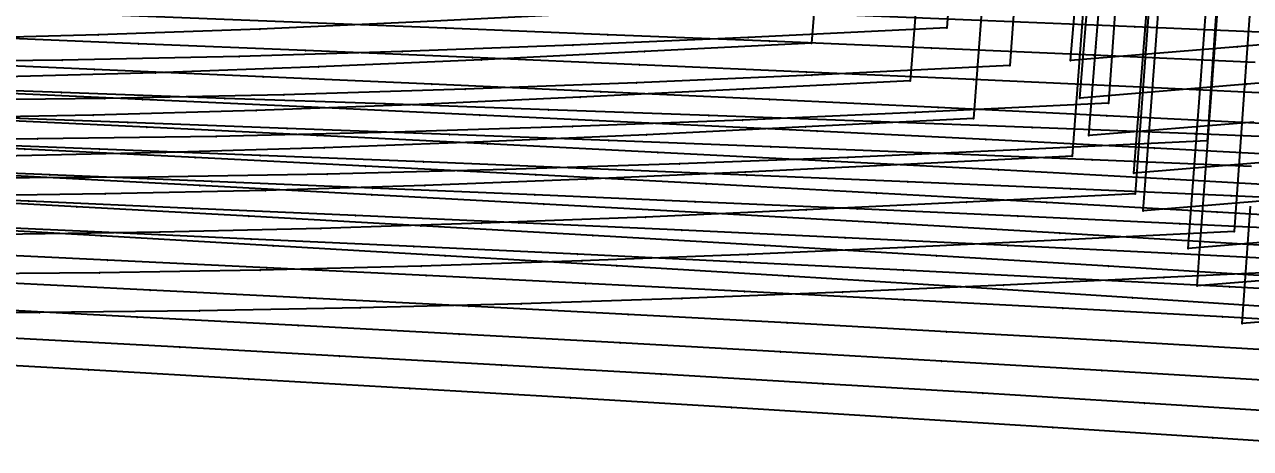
# Model space of a CAD drawing. Extents: x -2408 to 1029, y -526 to 2095.
# Drawn here: x -680.7 to -564.9, y 67.6 to 107.6 of the extents above; entities that cross this region are included whole.
import ezdxf

# ---------------------------------------------------------------- set-up
doc = ezdxf.new("R2010")
doc.units = 0

# ---------------------------------------------------------------- blocks, each defined once
blk = doc.blocks.new(' -30')
at = {"layer": '1'}
blk.add_lwpolyline([(-548.150088, 269.514596), (-563.25244, 270.13595), (-578.645983, 270.740797), (-593.768208, 271.312101), (-609.16329, 271.875507), (-624.304347, 272.41661), (-639.700205, 272.958631), (-654.858819, 273.489181), (-670.25476, 274.029992), (-685.455338, 274.570903), (-700.850559, 275.130612), (-700.958405, 275.13464), (-716.031511, 275.698517), (-731.425494, 276.292017), (-746.605074, 276.894467), (-761.997639, 277.522856), (-777.175821, 278.159878), (-792.566917, 278.823549), (-807.743544, 279.49549), (-823.13305, 280.194691), (-838.308092, 280.90181), (-853.695957, 281.63683), (-868.869309, 282.379407)], dxfattribs=at)
at = {"layer": '3'}
for p in [(-670.25476, 274.029992), (-654.858819, 273.489181), (-639.700205, 272.958631), (-624.304347, 272.41661), (-609.16329, 271.875507), (-593.768208, 271.312101), (-578.645983, 270.740797), (-563.25244, 270.13595)]:
    blk.add_point(p, dxfattribs=at)
blk = doc.blocks.new(' -31')
at = {"layer": '1'}
blk.add_lwpolyline([(-557.93453, 267.053433), (-572.963389, 267.692279), (-588.256539, 268.317149), (-603.287269, 268.911079), (-618.59881, 269.5002), (-633.630554, 270.067508), (-648.959279, 270.639377), (-663.991401, 271.198233), (-679.384302, 271.773426), (-694.415989, 272.342519), (-700.958405, 272.5951), (-709.764956, 272.935074), (-724.795652, 273.529554), (-740.344061, 274.159765), (-755.173561, 274.775202), (-770.202478, 275.413489), (-785.549544, 276.080779), (-800.577175, 276.749601), (-815.923408, 277.448584), (-830.949565, 278.148891), (-846.294832, 278.880578), (-861.319423, 279.613387), (-876.663651, 280.378803)], dxfattribs=at)
at = {"layer": '14'}
blk.add_lwpolyline([(-553.503501, 279.572014), (-568.936231, 280.234934), (-584.370424, 280.870918), (-599.805761, 281.48481), (-615.24215, 282.081462), (-630.679194, 282.665717), (-646.116763, 283.242424), (-661.554576, 283.816431), (-676.992388, 284.392583), (-692.429955, 284.975729), (-700.958176, 285.304661), (-708.951361, 285.612984), (-724.387761, 286.223535), (-739.82349, 286.849095), (-755.258519, 287.489931), (-770.692819, 288.146307), (-786.12636, 288.818491), (-801.559115, 289.506749), (-816.991055, 290.211347), (-832.422151, 290.932552), (-847.852374, 291.670628), (-863.281695, 292.425844), (-878.710086, 293.198464)], dxfattribs=at)
at = {"layer": '3'}
for p in [(-568.936231, 280.234934), (-663.991401, 271.198233), (-648.959279, 270.639377), (-633.630554, 270.067508), (-618.59881, 269.5002), (-603.287269, 268.911079), (-588.256539, 268.317149), (-572.963389, 267.692279)]:
    blk.add_point(p, dxfattribs=at)
blk = doc.blocks.new(' -32')
at = {"layer": '1'}
for points in [[(-544.503819, 263.555708), (-559.846114, 264.273011), (-575.015055, 264.953136), (-590.375642, 265.616744), (-605.54647, 266.251555), (-620.924172, 266.878666), (-636.096177, 267.485696), (-651.489891, 268.094122), (-666.662289, 268.69081), (-682.151071, 269.301665), (-697.323176, 269.906072), (-700.958405, 270.05312), (-712.73454, 270.529508), (-727.905782, 271.155055), (-743.317423, 271.802961), (-758.487586, 272.453098), (-773.899276, 273.126671), (-789.068344, 273.803053), (-804.47995, 274.504324), (-819.647727, 275.208778), (-835.059173, 275.939517), (-850.225541, 276.673821), (-865.636636, 277.435861), (-880.801455, 278.201807)], [(-46.80871, -323.316803), (-51.615619, -323.706624), (-67.34035, -324.999847), (-66.602145, -316.171308), (-65.350989, -301.208161), (-64.063095, -285.805646), (-62.807046, -270.783999), (-61.484815, -254.970842), (-60.239866, -240.081928), (-58.96323, -224.81405), (-57.699529, -209.700867), (-56.422891, -194.432985), (-55.162551, -179.360005), (-53.885408, -164.086064), (-52.608772, -148.818207), (-51.332135, -133.550329), (-50.072358, -118.484087)]]:
    blk.add_lwpolyline(points, dxfattribs=at)
at = {"layer": '14'}
blk.add_lwpolyline([(-557.571435, 276.882064), (-572.848641, 277.57007), (-588.127187, 278.232564), (-603.406995, 278.873969), (-618.687759, 279.498698), (-633.969248, 280.111167), (-649.251195, 280.715791), (-664.533444, 281.316991), (-679.815728, 281.919179), (-695.097778, 282.526773), (-700.958176, 282.763557), (-710.965847, 283.167907), (-726.246973, 283.797153), (-741.527498, 284.438462), (-756.807462, 285.092287), (-772.086791, 285.759077), (-787.365413, 286.439283), (-802.643368, 287.133357), (-817.920583, 287.841749), (-833.196983, 288.564909), (-848.472609, 289.30329), (-863.747389, 290.057343), (-879.021247, 290.827515)], dxfattribs=at)
at = {"layer": '2'}
blk.add_point((-67.34035, -324.999847), dxfattribs=at)
at = {"layer": '3'}
for p in [(-633.969248, 280.111167), (-618.687759, 279.498698), (-603.406995, 278.873969), (-588.127187, 278.232564), (-572.848641, 277.57007), (-666.662289, 268.69081), (-651.489891, 268.094122), (-636.096177, 267.485696), (-620.924172, 266.878666), (-605.54647, 266.251555), (-590.375642, 265.616744), (-575.015055, 264.953136), (-559.846114, 264.273011), (-51.615619, -323.706624)]:
    blk.add_point(p, dxfattribs=at)
blk = doc.blocks.new(' -33')
at = {"layer": '1'}
for points in [[(-549.572868, 260.906681), (-564.692059, 261.643), (-579.987401, 262.35974), (-595.124711, 263.045234), (-610.422013, 263.717983), (-625.5764, 264.368689), (-640.874932, 265.013734), (-656.045228, 265.645601), (-671.344231, 266.279177), (-686.622937, 266.912557), (-700.958405, 267.510967), (-701.921743, 267.551173), (-717.110963, 268.192671), (-732.409045, 268.848295), (-747.599299, 269.509138), (-762.896495, 270.184946), (-778.087638, 270.867003), (-793.383812, 271.565476), (-808.575655, 272.271407), (-823.870654, 272.99504), (-839.063048, 273.727273), (-854.356761, 274.478567), (-869.649699, 275.244669)], [(-91.118861, -228.004001), (-92.350239, -243.096378), (-93.599157, -258.403709), (-94.829336, -273.481381), (-96.078253, -288.788712), (-97.32717, -304.096043), (-98.605747, -319.766922), (-114.286348, -320.566445), (-129.539195, -321.322066), (-144.716191, -321.996121), (-159.977908, -322.54537), (-175.244247, -322.948611)], [(-46.799045, -326.819305), (-51.582775, -327.206991), (-67.323875, -328.497887), (-66.058339, -313.006987), (-64.80344, -297.646285), (-63.548538, -282.285545), (-62.319356, -267.239636), (-61.064456, -251.878919), (-59.832761, -236.802251), (-58.577859, -221.441532), (-57.332091, -206.192597), (-56.077191, -190.831883), (-54.834655, -175.622509), (-53.579755, -160.261794), (-52.321054, -144.854568), (-51.066153, -129.493851)]]:
    blk.add_lwpolyline(points, dxfattribs=at)
at = {"layer": '14'}
blk.add_lwpolyline([(-552.640378, 273.773883), (-568.397647, 274.533257), (-584.15667, 275.263918), (-599.917043, 275.970344), (-615.678669, 276.657026), (-631.441143, 277.328443), (-647.204368, 277.989087), (-662.967979, 278.643438), (-678.7318, 279.295986), (-694.495504, 279.951211), (-700.958176, 280.222874), (-711.407599, 280.662104), (-727.170485, 281.334524), (-742.932859, 282.01716), (-758.694676, 282.710698), (-774.455927, 283.415829), (-790.216489, 284.133233), (-805.976357, 284.863601), (-821.735482, 285.607619), (-837.493821, 286.365973), (-853.251364, 287.139351), (-869.007989, 287.928438)], dxfattribs=at)
at = {"layer": '2'}
blk.add_point((-67.323875, -328.497887), dxfattribs=at)
at = {"layer": '3'}
for p in [(-662.967979, 278.643438), (-647.204368, 277.989087), (-631.441143, 277.328443), (-615.678669, 276.657026), (-599.917043, 275.970344), (-584.15667, 275.263918), (-568.397647, 274.533257), (-671.344231, 266.279177), (-656.045228, 265.645601), (-640.874932, 265.013734), (-625.5764, 264.368689), (-610.422013, 263.717983), (-595.124711, 263.045234), (-579.987401, 262.35974), (-564.692059, 261.643), (-159.977908, -322.54537), (-144.716191, -321.996121), (-51.582775, -327.206991)]:
    blk.add_point(p, dxfattribs=at)
blk = doc.blocks.new(' -34')
at = {"layer": '1'}
for points in [[(-550.135995, 258.045975), (-565.472535, 258.830853), (-580.902162, 259.591977), (-596.25616, 260.324763), (-611.687871, 261.040399), (-627.058243, 261.736318), (-642.491357, 262.422015), (-657.876937, 263.096367), (-673.310691, 263.767534), (-688.346205, 264.420255), (-700.958405, 264.969692), (-703.779921, 265.092619), (-719.18269, 265.768612), (-734.615851, 266.452935), (-750.020513, 267.143665), (-765.452986, 267.843916), (-780.8594, 268.552108), (-796.290946, 269.271493), (-811.722021, 270.001724), (-827.12935, 270.74248), (-842.559285, 271.496821), (-857.967792, 272.263431), (-873.396347, 273.0452)], [(-86.246086, -232.156475), (-87.440475, -247.150101), (-88.644771, -262.268068), (-89.83755, -277.241455), (-91.041846, -292.359424), (-92.24614, -307.477391), (-93.504591, -323.275261), (-109.252, -324.072185), (-124.642724, -324.829594), (-140.018732, -325.510934), (-155.418019, -326.070068), (-170.821813, -326.488962)], [(-51.726488, -330.717326), (-67.30835, -331.988258), (-66.64172, -323.64138), (-65.438223, -308.572395), (-64.232601, -293.476801), (-63.031731, -278.440717), (-61.826106, -263.345104), (-60.628775, -248.353321), (-59.423152, -233.257727), (-58.203864, -217.991015), (-56.998239, -202.895399), (-55.782061, -187.667625), (-54.576437, -172.572013), (-53.344711, -157.14957), (-52.139088, -142.05396), (-50.933465, -126.958359)]]:
    blk.add_lwpolyline(points, dxfattribs=at)
at = {"layer": '14'}
blk.add_lwpolyline([(-555.655588, 271.048715), (-571.57552, 271.850673), (-587.497189, 272.624017), (-603.420266, 273.373011), (-619.34465, 274.101929), (-635.269936, 274.815031), (-651.196024, 275.516591), (-667.122547, 276.210871), (-683.049291, 276.90214), (-700.958176, 277.681198), (-701.25124, 277.693948), (-716.082292, 278.34431), (-732.008379, 279.049466), (-747.933998, 279.762512), (-763.859133, 280.484359), (-779.783726, 281.215919), (-795.707724, 281.958102), (-811.631069, 282.711818), (-827.553705, 283.477979), (-843.475616, 284.257496), (-859.396668, 285.051278), (-875.316845, 285.860235)], dxfattribs=at)
at = {"layer": '2'}
for p in [(-93.504591, -323.275261), (-67.30835, -331.988258)]:
    blk.add_point(p, dxfattribs=at)
at = {"layer": '3'}
for p in [(-667.122547, 276.210871), (-651.196024, 275.516591), (-635.269936, 274.815031), (-619.34465, 274.101929), (-603.420266, 273.373011), (-587.497189, 272.624017), (-571.57552, 271.850673), (-673.310691, 263.767534), (-657.876937, 263.096367), (-642.491357, 262.422015), (-627.058243, 261.736318), (-611.687871, 261.040399), (-596.25616, 260.324763), (-580.902162, 259.591977), (-565.472535, 258.830853), (-66.64172, -323.64138), (-124.642724, -324.829594), (-109.252, -324.072185), (-155.418019, -326.070068), (-140.018732, -325.510934)]:
    blk.add_point(p, dxfattribs=at)
blk = doc.blocks.new(' -35')
at = {"layer": '1'}
for points in [[(-544.647145, 254.851238), (-559.976131, 255.683734), (-575.399892, 256.491231), (-590.746435, 257.268618), (-606.17264, 258.027724), (-621.535509, 258.765234), (-636.963403, 259.491077), (-652.341469, 260.203586), (-667.770154, 260.911265), (-683.23861, 261.617552), (-698.66741, 262.322504), (-700.958405, 262.427711), (-714.064389, 263.029557), (-729.49281, 263.744003), (-744.89203, 264.463864), (-760.319735, 265.192516), (-775.720942, 265.928298), (-791.14785, 266.674669), (-806.574224, 267.431279), (-821.976648, 268.197837), (-837.401858, 268.977573), (-852.805685, 269.769164), (-868.22956, 270.575636), (-883.634603, 271.395855)], [(-81.165225, -233.758529), (-82.363927, -249.162179), (-83.565441, -264.601967), (-84.762146, -279.979977), (-85.96366, -295.419764), (-87.165176, -310.859553), (-88.404436, -326.784325), (-104.176186, -327.575774), (-119.569133, -328.32901), (-134.74357, -329.002496), (-150.144517, -329.571386), (-165.549824, -330.008253), (-180.997066, -330.303269)], [(-51.702818, -334.219371), (-67.295289, -335.491257), (-67.202679, -334.305783), (-66.054287, -319.605575), (-64.888051, -304.676936), (-63.702103, -289.495978), (-62.523941, -274.414689), (-61.334851, -259.193508), (-60.15669, -244.112224), (-58.947935, -228.639329), (-57.769772, -213.558038), (-56.592683, -198.490496), (-55.373895, -182.88917)]]:
    blk.add_lwpolyline(points, dxfattribs=at)
at = {"layer": '14'}
blk.add_lwpolyline([(-551.154726, 267.927338), (-567.068873, 268.775939), (-582.984821, 269.594716), (-598.902465, 270.387849), (-614.821471, 271.159505), (-630.741503, 271.913851), (-646.662457, 272.655066), (-662.58396, 273.387316), (-678.505791, 274.114774), (-694.427731, 274.841612), (-700.958176, 275.141201), (-710.940407, 275.599112), (-726.861784, 276.335499), (-742.782764, 277.078817), (-758.703323, 277.830058), (-774.623325, 278.590209), (-790.542746, 279.360261), (-806.461523, 280.141206), (-822.379635, 280.934034), (-838.296942, 281.739734), (-854.213423, 282.559297), (-870.129014, 283.393713)], dxfattribs=at)
at = {"layer": '2'}
for p in [(-88.404436, -326.784325), (-67.295289, -335.491257)]:
    blk.add_point(p, dxfattribs=at)
at = {"layer": '3'}
for p in [(-662.58396, 273.387316), (-646.662457, 272.655066), (-630.741503, 271.913851), (-614.821471, 271.159505), (-598.902465, 270.387849), (-582.984821, 269.594716), (-567.068873, 268.775939), (-667.770154, 260.911265), (-652.341469, 260.203586), (-636.963403, 259.491077), (-621.535509, 258.765234), (-606.17264, 258.027724), (-590.746435, 257.268618), (-575.399892, 256.491231), (-559.976131, 255.683734), (-119.569133, -328.32901), (-104.176186, -327.575774), (-150.144517, -329.571386), (-134.74357, -329.002496), (-165.549824, -330.008253), (-67.202679, -334.305783)]:
    blk.add_point(p, dxfattribs=at)
blk = doc.blocks.new(' -36')
at = {"layer": '1'}
for points in [[(-545.157575, 251.977399), (-560.652262, 252.857356), (-575.704564, 253.683023), (-590.696881, 254.480399), (-605.751663, 255.259333), (-620.759471, 256.017274), (-635.815979, 256.762228), (-650.838252, 257.493266), (-665.89577, 258.217028), (-681.056175, 258.940038), (-696.114135, 259.655706), (-700.958405, 259.886036), (-711.172054, 260.371638), (-726.213128, 261.08938), (-741.270753, 261.811643), (-756.314975, 262.537789), (-771.372108, 263.270087), (-786.419159, 264.008489), (-801.475582, 264.754972), (-816.52521, 265.509732), (-831.58075, 266.27441), (-846.6327, 267.049545), (-861.68706, 267.836459), (-876.741146, 268.636017)], [(-76.318313, -238.436426), (-77.49399, -253.893231), (-78.651493, -269.111104), (-79.810639, -284.350588), (-80.968142, -299.568461), (-82.125643, -314.786335), (-83.305082, -330.292625), (-99.141903, -331.081537), (-114.155036, -331.812209), (-129.567269, -332.497333), (-144.587641, -333.061371), (-159.612023, -333.50755), (-174.995669, -333.831711)], [(-51.675367, -337.720487), (-67.28332, -338.991051), (-66.943126, -334.541418), (-65.800352, -319.594318), (-64.657857, -304.650864), (-63.495757, -289.450985), (-62.315311, -274.011139), (-61.145822, -258.714614), (-59.965376, -243.27477), (-58.793954, -227.952949), (-57.613508, -212.513101), (-56.461324, -197.442908)]]:
    blk.add_lwpolyline(points, dxfattribs=at)
at = {"layer": '14'}
blk.add_lwpolyline([(-549.623166, 264.955089), (-565.699074, 265.856354), (-581.777071, 266.726821), (-597.856824, 267.5704), (-613.938074, 268.391004), (-630.020565, 269.192549), (-646.104039, 269.978948), (-662.188201, 270.754113), (-678.272869, 271.521964), (-694.357748, 272.286412), (-700.958176, 272.600288), (-711.086961, 273.081981), (-727.171594, 273.849856), (-743.255914, 274.621901), (-759.339923, 275.399351), (-775.42351, 276.183433), (-791.506564, 276.975376), (-807.589087, 277.776415), (-823.670968, 278.587777), (-839.752134, 279.410694), (-855.832473, 280.246393), (-871.911987, 281.096108)], dxfattribs=at)
at = {"layer": '2'}
for p in [(-83.305082, -330.292625), (-67.28332, -338.991051)]:
    blk.add_point(p, dxfattribs=at)
at = {"layer": '3'}
for p in [(-662.188201, 270.754113), (-646.104039, 269.978948), (-630.020565, 269.192549), (-613.938074, 268.391004), (-597.856824, 267.5704), (-581.777071, 266.726821), (-565.699074, 265.856354), (-665.89577, 258.217028), (-650.838252, 257.493266), (-635.815979, 256.762228), (-620.759471, 256.017274), (-605.751663, 255.259333), (-590.696881, 254.480399), (-575.704564, 253.683023), (-560.652262, 252.857356), (-114.155036, -331.812209), (-99.141903, -331.081537), (-144.587641, -333.061371), (-129.567269, -332.497333), (-159.612023, -333.50755), (-66.943126, -334.541418)]:
    blk.add_point(p, dxfattribs=at)
blk = doc.blocks.new(' -37')
at = {"layer": '1'}
for points in [[(-556.121132, 249.724203), (-571.181851, 250.594361), (-586.670414, 251.462009), (-601.733892, 252.282827), (-616.718583, 253.079818), (-631.783954, 253.864518), (-646.783006, 254.632401), (-661.849628, 255.393501), (-676.93927, 256.148676), (-692.006398, 256.898771), (-700.958405, 257.343826), (-707.025654, 257.645473), (-722.092817, 258.396088), (-737.159846, 259.149465), (-752.182522, 259.904338), (-767.249065, 260.666223), (-782.274922, 261.431962), (-797.340842, 262.206754), (-812.369545, 262.98769), (-827.43457, 263.779673), (-842.465873, 264.58011), (-857.529744, 265.393614), (-872.563383, 266.217868)], [(-70.330728, -227.917937), (-71.444426, -242.890543), (-72.581959, -258.183594), (-73.695657, -273.156189), (-74.81739, -288.23683), (-75.931088, -303.209436), (-77.044785, -318.182043), (-78.206615, -333.801727), (-94.07087, -334.585086), (-109.086264, -335.310046), (-124.104209, -335.978415), (-139.330658, -336.559415), (-154.356535, -337.020699), (-169.482145, -337.362507), (-184.513669, -337.573189)], [(-51.650178, -341.222437), (-67.272859, -342.494316), (-66.084502, -326.620334), (-64.961208, -311.615444), (-63.822191, -296.400515), (-62.698897, -281.395621), (-61.551281, -266.065857), (-60.427986, -251.060959)]]:
    blk.add_lwpolyline(points, dxfattribs=at)
at = {"layer": '14'}
for points in [[(-545.079875, 261.790432), (-561.149914, 262.739014), (-577.222035, 263.6558), (-593.296128, 264.544606), (-609.37178, 265.409231), (-625.44888, 266.25349), (-641.527015, 267.081183), (-657.606038, 267.896122), (-673.685649, 268.702114), (-689.765586, 269.502964), (-700.958176, 270.059471), (-705.923088, 270.306326), (-722.002954, 271.107454), (-738.082595, 271.911665), (-754.161929, 272.720273), (-770.240877, 273.534593), (-786.319319, 274.355939), (-802.397254, 275.185629), (-818.474561, 276.024976), (-834.55116, 276.875295), (-850.626972, 277.737901), (-866.701916, 278.614109), (-882.775913, 279.505234)], [(-83.082854, -228.147085), (-84.563161, -248.048402), (-85.926731, -266.380292), (-87.144377, -282.750393), (-88.490472, -300.84735), (-90.039358, -321.670761), (-108.79075, -322.59944), (-125.341574, -323.318849), (-141.467044, -323.921672), (-156.851784, -324.381672), (-173.553632, -324.73131), (-190.259175, -324.918217), (-206.965845, -324.935832), (-223.671071, -324.777599), (-240.372286, -324.436959), (-257.06692, -323.907354), (-273.611115, -323.189243), (-290.286222, -322.275945), (-306.952502, -321.207878), (-323.612048, -320.024611), (-340.266953, -318.765713), (-356.91931, -317.470753), (-372.143739, -316.284671)]]:
    blk.add_lwpolyline(points, dxfattribs=at)
at = {"layer": '2'}
for p in [(-90.039358, -321.670761), (-78.206615, -333.801727), (-67.272859, -342.494316)]:
    blk.add_point(p, dxfattribs=at)
at = {"layer": '3'}
for p in [(-673.685649, 268.702114), (-657.606038, 267.896122), (-641.527015, 267.081183), (-625.44888, 266.25349), (-609.37178, 265.409231), (-593.296128, 264.544606), (-577.222035, 263.6558), (-561.149914, 262.739014), (-661.849628, 255.393501), (-646.783006, 254.632401), (-631.783954, 253.864518), (-616.718583, 253.079818), (-601.733892, 252.282827), (-586.670414, 251.462009), (-571.181851, 250.594361), (-108.79075, -322.59944), (-141.467044, -323.921672), (-125.341574, -323.318849), (-173.553632, -324.73131), (-156.851784, -324.381672), (-66.084502, -326.620334), (-109.086264, -335.310046), (-94.07087, -334.585086), (-139.330658, -336.559415), (-124.104209, -335.978415), (-169.482145, -337.362507), (-154.356535, -337.020699)]:
    blk.add_point(p, dxfattribs=at)
blk = doc.blocks.new(' -38')
at = {"layer": '1'}
for points in [[(-556.811712, 246.89194), (-572.000634, 247.806854), (-587.146178, 248.692853), (-602.338074, 249.558253), (-617.498214, 250.401244), (-632.6922, 251.228289), (-647.865964, 252.039354), (-663.061397, 252.839612), (-678.400743, 253.63828), (-693.596985, 254.423289), (-700.958405, 254.801903), (-708.790504, 255.204707), (-723.986963, 255.985161), (-739.185081, 256.765925), (-754.38145, 257.548026), (-769.577678, 258.332843), (-784.779864, 259.122013), (-799.975604, 259.916178), (-815.181526, 260.71749), (-830.37652, 261.526127), (-845.585904, 262.344741), (-860.779817, 263.173013), (-875.992363, 264.01409)], [(-65.244994, -229.253291), (-66.367614, -244.679141), (-67.489424, -260.09386), (-68.612044, -275.519705), (-69.711253, -290.623867), (-70.833872, -306.049707), (-71.956493, -321.475549), (-73.108845, -337.309914), (-89.036407, -338.090877), (-104.18516, -338.817551), (-119.336368, -339.489705), (-134.819004, -340.082836), (-149.977889, -340.555754), (-165.194636, -340.912818), (-180.359181, -341.142881)], [(-51.629158, -344.72472), (-67.26356, -345.99762), (-66.97114, -342.010342), (-65.865256, -326.931109), (-64.760455, -311.866618), (-63.628014, -296.425219), (-62.506484, -281.132614), (-61.374045, -265.691257)]]:
    blk.add_lwpolyline(points, dxfattribs=at)
at = {"layer": '14'}
for points in [[(-543.503521, 258.790803), (-559.735154, 259.793361), (-575.969083, 260.763357), (-592.205049, 261.704302), (-608.442794, 262.61971), (-624.68206, 263.513092), (-640.922588, 264.38796), (-657.16412, 265.247828), (-673.40636, 266.096206), (-689.649124, 266.936609), (-700.958176, 267.518616), (-706.045429, 267.78042), (-722.28845, 268.61472), (-738.531393, 269.449101), (-754.774127, 270.28513), (-771.016632, 271.124384), (-787.258777, 271.96843), (-803.500468, 272.81884), (-819.741611, 273.677185), (-835.982111, 274.545036), (-852.221875, 275.423964), (-868.46077, 276.315538)], [(-78.002859, -229.586858), (-79.483167, -249.927671), (-80.846736, -268.664389), (-82.064383, -285.395989), (-83.410477, -303.89259), (-84.959364, -325.175972), (-103.62927, -326.094491), (-120.180972, -326.813851), (-136.378517, -327.425353), (-153.498207, -327.945001), (-170.366479, -328.304537), (-187.238479, -328.503487), (-204.111576, -328.533374), (-220.983138, -328.385723), (-237.850496, -328.05206), (-254.711046, -327.523906), (-270.830938, -326.828851), (-287.671289, -325.904099), (-304.501924, -324.81051), (-321.325083, -323.59032), (-338.143007, -322.285768), (-354.957992, -320.939086), (-372.280916, -319.547715), (-389.094561, -318.202078)]]:
    blk.add_lwpolyline(points, dxfattribs=at)
at = {"layer": '2'}
for p in [(-84.959364, -325.175972), (-73.108845, -337.309914), (-67.26356, -345.99762)]:
    blk.add_point(p, dxfattribs=at)
at = {"layer": '3'}
for p in [(-673.40636, 266.096206), (-657.16412, 265.247828), (-640.922588, 264.38796), (-624.68206, 263.513092), (-608.442794, 262.61971), (-592.205049, 261.704302), (-575.969083, 260.763357), (-559.735154, 259.793361), (-663.061397, 252.839612), (-647.865964, 252.039354), (-632.6922, 251.228289), (-617.498214, 250.401244), (-602.338074, 249.558253), (-587.146178, 248.692853), (-572.000634, 247.806854), (-71.956493, -321.475549), (-103.62927, -326.094491), (-136.378517, -327.425353), (-120.180972, -326.813851), (-65.865256, -326.931109), (-170.366479, -328.304537), (-153.498207, -327.945001), (-104.18516, -338.817551), (-89.036407, -338.090877), (-134.819004, -340.082836), (-119.336368, -339.489705), (-165.194636, -340.912818), (-149.977889, -340.555754), (-66.97114, -342.010342)]:
    blk.add_point(p, dxfattribs=at)
blk = doc.blocks.new(' -39')
at = {"layer": '1'}
for points in [[(-552.905503, 243.764494), (-567.991709, 244.716284), (-583.240792, 245.651257), (-598.330102, 246.552582), (-613.593706, 247.442718), (-628.685368, 248.304167), (-643.962419, 249.160203), (-659.055701, 249.992949), (-674.34506, 250.826149), (-689.439303, 251.641245), (-700.958405, 252.259693), (-704.866081, 252.469499), (-719.960709, 253.277628), (-735.263471, 254.096098), (-750.358052, 254.903997), (-765.452569, 255.713795), (-780.759744, 256.538315), (-795.853856, 257.355978), (-811.16513, 258.191471), (-826.258502, 259.022408), (-841.573493, 259.874371), (-856.665797, 260.723997), (-871.984208, 261.597933)], [(-65.808267, -309.885393), (-66.903773, -325.263905), (-68.011785, -340.817986), (-83.960582, -341.594764), (-99.111524, -342.317524), (-113.913382, -342.973938), (-129.592892, -343.580628), (-144.753381, -344.06576), (-159.970925, -344.442322), (-175.137054, -344.697914), (-190.275561, -344.824503), (-205.44389, -344.815251), (-220.612687, -344.663927), (-235.778126, -344.362994), (-250.964639, -343.901581), (-266.120132, -343.274724), (-281.26796, -342.485049), (-296.372536, -341.543265), (-311.503045, -340.472779), (-326.570468, -339.314261), (-341.689337, -338.093001), (-357.145262, -336.818644), (-372.261771, -335.568273), (-387.650479, -334.297441)], [(-51.949772, -348.254585), (-67.255349, -349.501114), (-66.458314, -338.412496)]]:
    blk.add_lwpolyline(points, dxfattribs=at)
at = {"layer": '14'}
for points in [[(-555.143649, 256.632873), (-571.371546, 257.649911), (-587.601624, 258.637017), (-603.833621, 259.597587), (-620.067275, 260.535019), (-636.302325, 261.452707), (-652.538549, 262.354051), (-668.775607, 263.242441), (-685.013277, 264.121277), (-700.958176, 264.978199), (-701.251297, 264.993954), (-717.09797, 265.842634), (-733.336093, 266.711163), (-749.574104, 267.580211), (-765.811938, 268.451439), (-782.049417, 269.326503), (-798.286477, 270.207067), (-814.523015, 271.094791), (-830.75893, 271.991334), (-846.99412, 272.898358), (-863.228521, 273.817524), (-879.461954, 274.750489)], [(-72.922857, -231.026639), (-74.403165, -251.80694), (-75.766733, -270.94848), (-76.98438, -288.041587), (-78.330474, -306.937831), (-79.87936, -328.681183), (-98.14022, -329.574564), (-114.434603, -330.284646), (-130.482904, -330.899735), (-147.249324, -331.43062), (-164.112816, -331.823005), (-180.980502, -332.061917), (-197.849736, -332.137332), (-214.717899, -332.039229), (-231.582355, -331.757586), (-248.440439, -331.282381), (-265.289533, -330.603591), (-282.05477, -329.718159), (-298.88165, -328.641845), (-315.699989, -327.421288), (-332.512111, -326.100088), (-349.320393, -324.721841), (-366.674352, -323.2841), (-383.480726, -321.898169)]]:
    blk.add_lwpolyline(points, dxfattribs=at)
at = {"layer": '2'}
for p in [(-79.87936, -328.681183), (-68.011785, -340.817986), (-67.255349, -349.501114)]:
    blk.add_point(p, dxfattribs=at)
at = {"layer": '3'}
for p in [(-668.775607, 263.242441), (-652.538549, 262.354051), (-636.302325, 261.452707), (-620.067275, 260.535019), (-603.833621, 259.597587), (-587.601624, 258.637017), (-571.371546, 257.649911), (-659.055701, 249.992949), (-643.962419, 249.160203), (-628.685368, 248.304167), (-613.593706, 247.442718), (-598.330102, 246.552582), (-583.240792, 245.651257), (-567.991709, 244.716284), (-66.903773, -325.263905), (-98.14022, -329.574564), (-130.482904, -330.899735), (-114.434603, -330.284646), (-180.980502, -332.061917), (-164.112816, -331.823005), (-147.249324, -331.43062), (-99.111524, -342.317524), (-83.960582, -341.594764), (-129.592892, -343.580628), (-113.913382, -342.973938), (-175.137054, -344.697914), (-159.970925, -344.442322), (-144.753381, -344.06576)]:
    blk.add_point(p, dxfattribs=at)
blk = doc.blocks.new(' -40')
at = {"layer": '1'}
for points in [[(-546.337476, 240.437512), (-561.528378, 241.444435), (-576.645066, 242.418296), (-591.839478, 243.372092), (-606.970634, 244.29937), (-622.167614, 245.210584), (-637.312191, 246.101386), (-652.511042, 246.980817), (-667.667802, 247.845957), (-682.867847, 248.704368), (-698.068292, 249.55634), (-700.958405, 249.717598), (-713.345471, 250.408739), (-728.546204, 251.254813), (-743.717249, 252.098683), (-758.917951, 252.945091), (-774.093852, 253.792425), (-789.294234, 254.644871), (-804.474596, 255.501373), (-819.674311, 256.36559), (-834.858713, 257.23699), (-850.057422, 258.118705), (-865.245477, 259.010728), (-880.442857, 259.915671)], [(-62.915435, -344.326515), (-78.884858, -345.098581), (-94.038029, -345.817426), (-109.228754, -346.488813), (-124.38754, -347.078061), (-139.549709, -347.574096), (-154.750772, -347.968493), (-169.918494, -348.248515), (-185.035321, -348.403784), (-200.205675, -348.426899), (-215.358135, -348.310334), (-230.526272, -348.045559), (-245.701139, -347.622532), (-260.860284, -347.034061), (-276.011818, -346.276698), (-291.258449, -345.345766), (-306.391451, -344.280779), (-321.47393, -343.11358), (-336.593261, -341.872497), (-352.059155, -340.566054), (-367.17452, -339.277857), (-382.593038, -337.965144)]]:
    blk.add_lwpolyline(points, dxfattribs=at)
at = {"layer": '14'}
for points in [[(-552.87281, 253.601944), (-569.094955, 254.661455), (-585.319385, 255.690715), (-601.545838, 256.69301), (-617.774048, 257.671623), (-634.003752, 258.62984), (-650.234723, 259.570948), (-666.46662, 260.498225), (-682.699218, 261.414959), (-698.932251, 262.324435), (-700.958176, 262.437439), (-714.228413, 263.177587), (-730.461674, 264.080988), (-746.694909, 264.98403), (-762.927931, 265.888456), (-779.160667, 266.796014), (-795.393007, 267.708453), (-811.624878, 268.62752), (-827.856095, 269.554958), (-844.086584, 270.492517), (-860.316236, 271.441944), (-876.544977, 272.404987)], [(-70.686734, -273.232537), (-71.90438, -290.687148), (-73.250475, -309.983028), (-74.799361, -332.186356), (-92.667467, -333.055488), (-108.708097, -333.755795), (-124.600046, -334.372734), (-141.001946, -334.911093), (-157.860668, -335.33399), (-174.724047, -335.610859), (-191.589448, -335.730274), (-208.454237, -335.680808), (-225.315768, -335.451036), (-242.171415, -335.029532), (-259.018563, -334.404869), (-276.441395, -333.532693), (-293.265035, -332.481262), (-310.078977, -331.267128), (-326.885647, -329.935219), (-343.687526, -328.530458), (-358.272856, -327.286604), (-377.871778, -325.620422), (-394.67039, -324.198484)]]:
    blk.add_lwpolyline(points, dxfattribs=at)
at = {"layer": '2'}
blk.add_point((-74.799361, -332.186356), dxfattribs=at)
at = {"layer": '3'}
for p in [(-666.46662, 260.498225), (-650.234723, 259.570948), (-634.003752, 258.62984), (-617.774048, 257.671623), (-601.545838, 256.69301), (-585.319385, 255.690715), (-569.094955, 254.661455), (-667.667802, 247.845957), (-652.511042, 246.980817), (-637.312191, 246.101386), (-622.167614, 245.210584), (-606.970634, 244.29937), (-591.839478, 243.372092), (-576.645066, 242.418296), (-561.528378, 241.444435), (-92.667467, -333.055488), (-124.600046, -334.372734), (-108.708097, -333.755795), (-157.860668, -335.33399), (-141.001946, -334.911093), (-174.724047, -335.610859), (-94.038029, -345.817426), (-78.884858, -345.098581), (-124.38754, -347.078061), (-109.228754, -346.488813), (-169.918494, -348.248515), (-154.750772, -347.968493), (-139.549709, -347.574096), (-185.035321, -348.403784)]:
    blk.add_point(p, dxfattribs=at)

msp = doc.modelspace()

# ---------------------------------------------------------------- block references
at = {"layer": '1'}
for name, p in [(' -32', (-514.58038, 429.196867)), (' -34', (-512.877729, 429.098086)), (' -33', (-513.729155, 429.147803)), (' -35', (-508.640982, 429.051384)), (' -36', (-507.788996, 429.001375)), (' -38', (-502.699294, 428.903101)), (' -37', (-503.551747, 428.953571)), (' -39', (-498.461818, 428.854057)), (' -40', (-494.224148, 428.804325)), (' -32', (-6.918598, -172.870121)), (' -33', (-6.924133, -172.870029)), (' -31', (-6.913053, -172.870221)), (' -30', (-6.907502, -172.870213)), (' -38', (-6.951881, -172.870051)), (' -36', (-6.940789, -172.870126)), (' -34', (-6.929678, -172.869999)), (' -39', (-6.957418, -172.869929)), (' -37', (-6.946326, -172.869989)), (' -35', (-6.935229, -172.87)), (' -40', (-6.962963, -172.869906))]:
    msp.add_blockref(name, p, dxfattribs=at)

doc.saveas('drawing.dxf')
